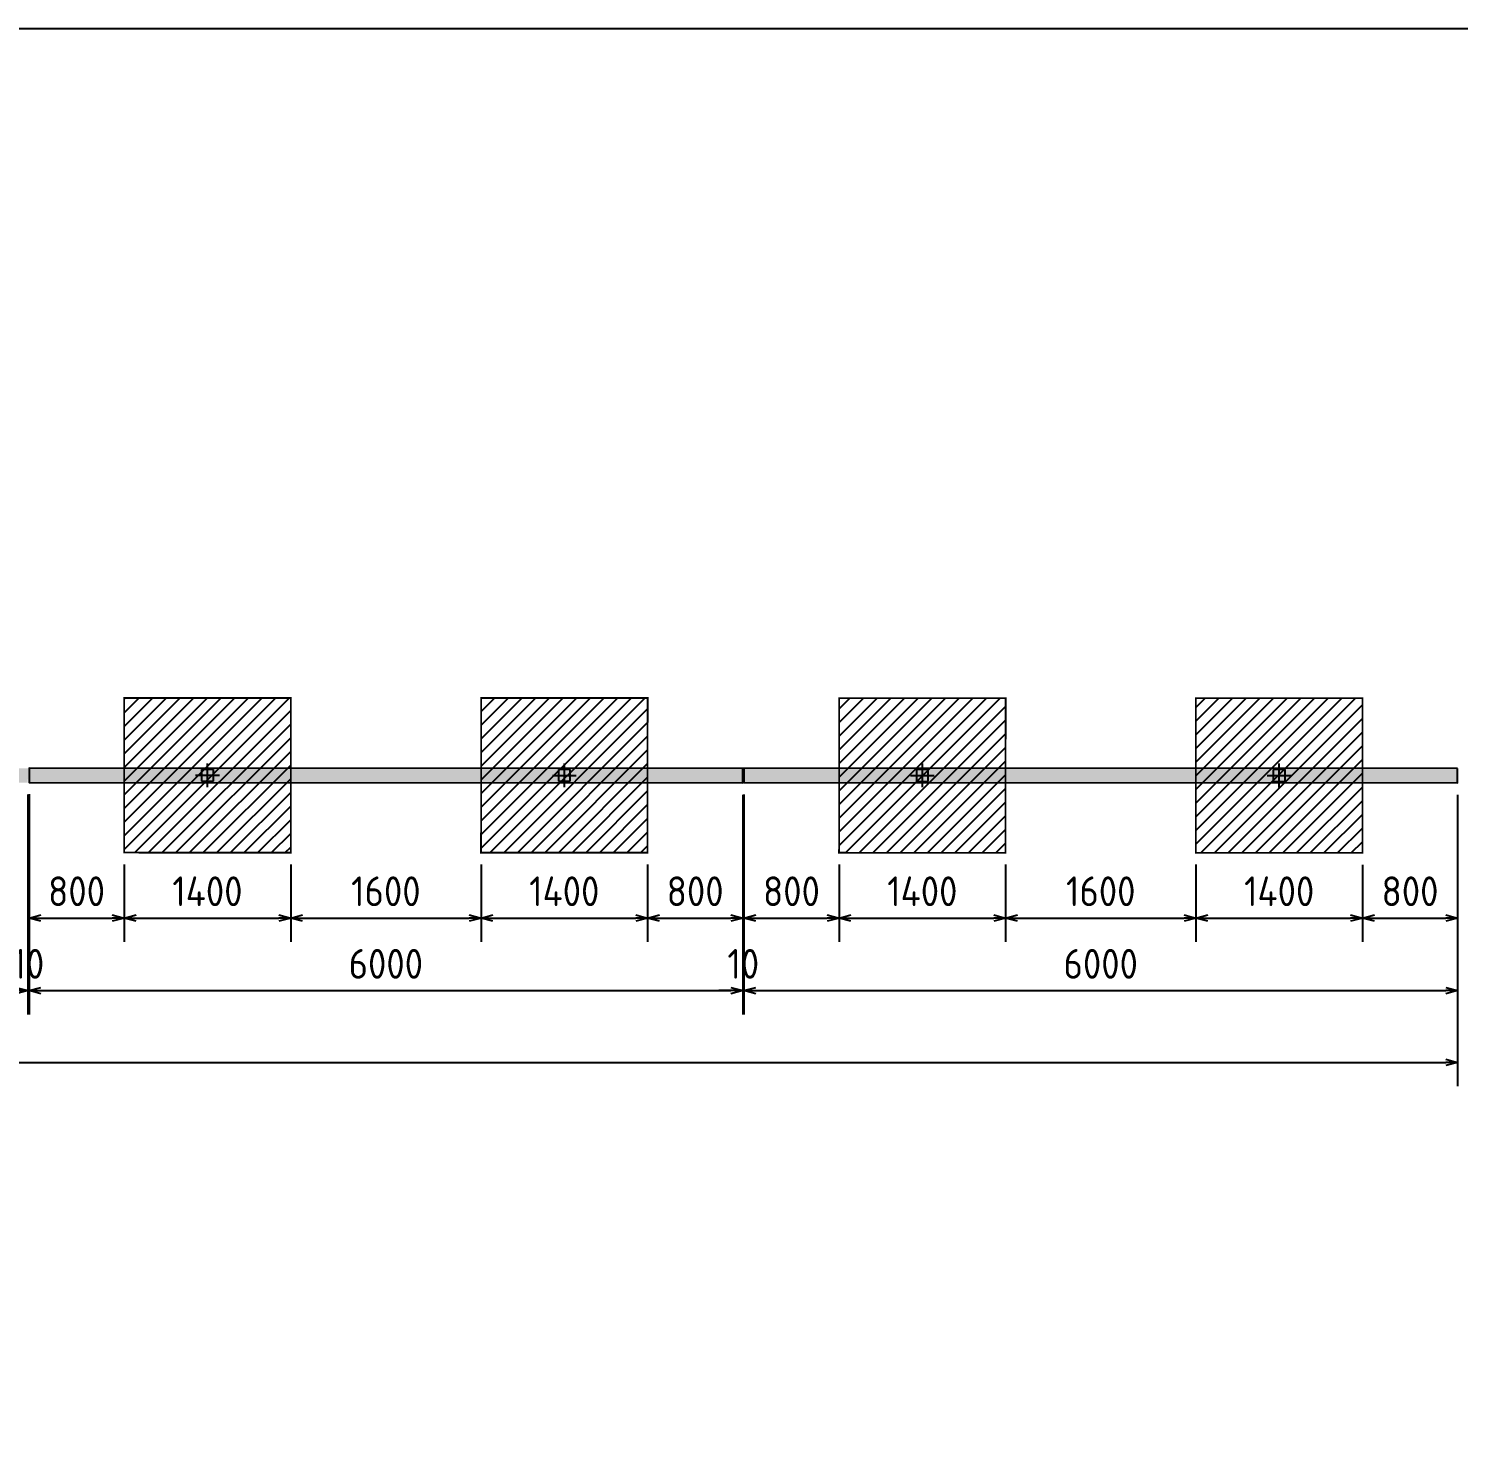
# Model space of a CAD drawing. Header units: centimetres. Extents: x -6122352 to 6876996, y -1694241 to 2592194.
# Drawn here: x 3466197 to 3478217, y 790899 to 802757 of the extents above; entities that cross this region are included whole.
import ezdxf

# ---------------------------------------------------------------- set-up
doc = ezdxf.new("R2010")
doc.units = ezdxf.units.CM
doc.header["$MEASUREMENT"] = 0
doc.header["$PDMODE"] = 66
doc.header["$PDSIZE"] = 100
doc.linetypes.add('CENTER', pattern=[2, 1.25, -0.25, 0.25, -0.25])
doc.layers.get('Defpoints').update_dxf_attribs({"color": 255, "linetype": 'CENTER'})
doc.layers.add('@MI-FOOTINGS', color=7, linetype='Continuous')
doc.layers.add('@MI-TYPE-02', color=6, linetype='Continuous')
doc.styles.add('Schueco-BEMSTIL', font='isocpeur.ttf', dxfattribs={"width": 0.9})
doc.dimstyles.new('MI- JWC-TXT-2.5 MM', dxfattribs={"dimscale": 1.5, "dimtxt": 2.5, "dimasz": 1, "dimexe": 2, "dimexo": 1, "dimgap": 1, "dimtad": 1, "dimdec": 0, "dimdsep": 46, "dimtxsty": 'Schueco-BEMSTIL', "dimblk": 'OPEN30', "dimcen": 0, "dimdle": 2, "dimclrd": 140, "dimclre": 8, "dimclrt": 40, "dimadec": 0, "dimazin": 2, "dimtfac": 1, "dimtdec": 0, "dimtix": 1, "dimtmove": 2, "dimatfit": 3, "dimldrblk": 'OPEN', "dimfxl": 2, "dimlwd": -1, "dimlwe": -1, "dimarcsym": 0})

# ---------------------------------------------------------------- blocks, each defined once
blk = doc.blocks.new('T2-FOOTING PLAN')
at = {"layer": '@MI-FOOTINGS', "transparency": 33554679}
h = blk.add_hatch(dxfattribs=at)
h.set_pattern_fill('ANSI31', color=8, scale=650)
h.paths.add_polyline_path([(-700, 650), (700, 650), (700, -650), (-700, -650)])
at = {"layer": '@MI-FOOTINGS', "color": 160, "true_color": 0x3340f0, "const_width": 15}
blk.add_lwpolyline([(-700, 650), (700, 650), (700, -650), (-700, -650)], close=True, dxfattribs=at)
at = {"layer": '@MI-FOOTINGS', "color": 30}
blk.add_point((0, 0), dxfattribs=at)
blk = doc.blocks.new('_Open30')
at = {"color": 0, "linetype": 'ByBlock', "lineweight": -2}
for p, q in [((-1, 0.27), (0, 0)), ((0, 0), (-1, -0.27)), ((0, 0), (-1, 0))]:
    blk.add_line(p, q, dxfattribs=at)
blk = doc.blocks.new('*D1111')
at = {"layer": '@MI-TYPE-02', "color": 8, "transparency": 16777216}
for p, q in [((119310, -77599), (119310, -79448)), ((119320, -77598), (119320, -79448))]:
    blk.add_line(p, q, dxfattribs=at)
at = {"layer": '@MI-TYPE-02', "color": 140, "transparency": 16777216}
for p, q in [((119210, -79248), (119110, -79248)), ((119310, -79248), (119320, -79248)), ((119420, -79248), (119520, -79248))]:
    blk.add_line(p, q, dxfattribs=at)
at = {"layer": 'Defpoints', "color": 0, "transparency": 16777216}
for p in [(119310, -77499), (119320, -77498), (119320, -79248)]:
    blk.add_point(p, dxfattribs=at)
at = {"layer": '@MI-TYPE-02', "color": 140, "transparency": 16777216, "xscale": 100, "yscale": 100, "zscale": 100}
blk.add_blockref('_Open30', (119310, -79248), dxfattribs=at)
at = {"layer": '@MI-TYPE-02', "color": 140, "transparency": 16777216, "xscale": 100, "yscale": 100, "zscale": 100, "rotation": 180}
blk.add_blockref('_Open30', (119320, -79248), dxfattribs=at)
at = {"layer": '@MI-TYPE-02', "color": 40, "transparency": 16777216, "insert": (119315, -79023), "char_height": 250, "attachment_point": 5, "style": 'Schueco-BEMSTIL'}
blk.add_mtext('10', dxfattribs=at)
blk = doc.blocks.new('_Open')
at = {"color": 0, "linetype": 'ByBlock', "lineweight": -2}
for p, q in [((-1, 0.2), (0, 0)), ((-1, -0.2), (0, 0)), ((0, 0), (-1, 0))]:
    blk.add_line(p, q, dxfattribs=at)
blk = doc.blocks.new('*D1112')
at = {"layer": '@MI-TYPE-02', "color": 8, "transparency": 16777216}
for p, q in [((119320, -77598), (119320, -79448)), ((125320, -77601), (125320, -79448))]:
    blk.add_line(p, q, dxfattribs=at)
at = {"layer": '@MI-TYPE-02', "color": 140, "transparency": 16777216}
blk.add_line((119420, -79248), (125220, -79248), dxfattribs=at)
at = {"layer": 'Defpoints', "color": 0, "transparency": 16777216}
for p in [(119320, -77498), (125320, -77501), (125320, -79248)]:
    blk.add_point(p, dxfattribs=at)
at = {"layer": '@MI-TYPE-02', "color": 140, "transparency": 16777216, "xscale": 100, "yscale": 100, "zscale": 100, "rotation": 180}
blk.add_blockref('_Open30', (119320, -79248), dxfattribs=at)
at = {"layer": '@MI-TYPE-02', "color": 140, "transparency": 16777216, "xscale": 100, "yscale": 100, "zscale": 100}
blk.add_blockref('_Open30', (125320, -79248), dxfattribs=at)
at = {"layer": '@MI-TYPE-02', "color": 40, "transparency": 16777216, "insert": (122320, -79023), "char_height": 250, "attachment_point": 5, "style": 'Schueco-BEMSTIL'}
blk.add_mtext('6000', dxfattribs=at)
blk = doc.blocks.new('*D1113')
at = {"layer": '@MI-TYPE-02', "color": 8, "transparency": 16777216}
for p, q in [((125320, -77601), (125320, -79448)), ((125330, -77599), (125330, -79448))]:
    blk.add_line(p, q, dxfattribs=at)
at = {"layer": '@MI-TYPE-02', "color": 140, "transparency": 16777216}
for p, q in [((125220, -79248), (125120, -79248)), ((125320, -79248), (125330, -79248)), ((125430, -79248), (125530, -79248))]:
    blk.add_line(p, q, dxfattribs=at)
at = {"layer": 'Defpoints', "color": 0, "transparency": 16777216}
for p in [(125320, -77501), (125330, -77499), (125330, -79248)]:
    blk.add_point(p, dxfattribs=at)
at = {"layer": '@MI-TYPE-02', "color": 140, "transparency": 16777216, "xscale": 100, "yscale": 100, "zscale": 100}
blk.add_blockref('_Open30', (125320, -79248), dxfattribs=at)
at = {"layer": '@MI-TYPE-02', "color": 140, "transparency": 16777216, "xscale": 100, "yscale": 100, "zscale": 100, "rotation": 180}
blk.add_blockref('_Open30', (125330, -79248), dxfattribs=at)
at = {"layer": '@MI-TYPE-02', "color": 40, "transparency": 16777216, "insert": (125325, -79023), "char_height": 250, "attachment_point": 5, "style": 'Schueco-BEMSTIL'}
blk.add_mtext('10', dxfattribs=at)
blk = doc.blocks.new('*D1114')
at = {"layer": '@MI-TYPE-02', "color": 8, "transparency": 16777216}
for p, q in [((125330, -77599), (125330, -79448)), ((131330, -77602), (131330, -79448))]:
    blk.add_line(p, q, dxfattribs=at)
at = {"layer": '@MI-TYPE-02', "color": 140, "transparency": 16777216}
blk.add_line((125430, -79248), (131230, -79248), dxfattribs=at)
at = {"layer": 'Defpoints', "color": 0, "transparency": 16777216}
for p in [(125330, -77499), (131330, -77502), (131330, -79248)]:
    blk.add_point(p, dxfattribs=at)
at = {"layer": '@MI-TYPE-02', "color": 140, "transparency": 16777216, "xscale": 100, "yscale": 100, "zscale": 100, "rotation": 180}
blk.add_blockref('_Open30', (125330, -79248), dxfattribs=at)
at = {"layer": '@MI-TYPE-02', "color": 140, "transparency": 16777216, "xscale": 100, "yscale": 100, "zscale": 100}
blk.add_blockref('_Open30', (131330, -79248), dxfattribs=at)
at = {"layer": '@MI-TYPE-02', "color": 40, "transparency": 16777216, "insert": (128330, -79023), "char_height": 250, "attachment_point": 5, "style": 'Schueco-BEMSTIL'}
blk.add_mtext('6000', dxfattribs=at)
blk = doc.blocks.new('*D1099')
at = {"layer": '@MI-TYPE-02', "color": 8, "transparency": 16777216}
for p, q in [((119320, -77598), (119320, -78838)), ((120120, -78188), (120120, -78838))]:
    blk.add_line(p, q, dxfattribs=at)
at = {"layer": '@MI-TYPE-02', "color": 140, "transparency": 16777216}
blk.add_line((119420, -78638), (120020, -78638), dxfattribs=at)
at = {"layer": 'Defpoints', "color": 0, "transparency": 16777216}
for p in [(119320, -77498), (120120, -78088), (120120, -78638)]:
    blk.add_point(p, dxfattribs=at)
at = {"layer": '@MI-TYPE-02', "color": 140, "transparency": 16777216, "xscale": 100, "yscale": 100, "zscale": 100, "rotation": 180}
blk.add_blockref('_Open30', (119320, -78638), dxfattribs=at)
at = {"layer": '@MI-TYPE-02', "color": 140, "transparency": 16777216, "xscale": 100, "yscale": 100, "zscale": 100}
blk.add_blockref('_Open30', (120120, -78638), dxfattribs=at)
at = {"layer": '@MI-TYPE-02', "color": 40, "transparency": 16777216, "insert": (119720, -78413), "char_height": 250, "attachment_point": 5, "style": 'Schueco-BEMSTIL'}
blk.add_mtext('800', dxfattribs=at)
blk = doc.blocks.new('*D1128')
at = {"layer": '@MI-TYPE-02', "color": 8, "transparency": 16777216}
for p, q in [((30955, -755), (30955, -1405)), ((32355, -755), (32355, -1405))]:
    blk.add_line(p, q, dxfattribs=at)
at = {"layer": '@MI-TYPE-02', "color": 140, "transparency": 16777216}
blk.add_line((31055, -1205), (32255, -1205), dxfattribs=at)
at = {"layer": 'Defpoints', "color": 0, "transparency": 16777216}
for p in [(30955, -655), (32355, -655), (32355, -1205)]:
    blk.add_point(p, dxfattribs=at)
at = {"layer": '@MI-TYPE-02', "color": 140, "transparency": 16777216, "xscale": 100, "yscale": 100, "zscale": 100, "rotation": 180}
blk.add_blockref('_Open30', (30955, -1205), dxfattribs=at)
at = {"layer": '@MI-TYPE-02', "color": 140, "transparency": 16777216, "xscale": 100, "yscale": 100, "zscale": 100}
blk.add_blockref('_Open30', (32355, -1205), dxfattribs=at)
at = {"layer": '@MI-TYPE-02', "color": 40, "transparency": 16777216, "insert": (31655, -980), "char_height": 250, "attachment_point": 5, "style": 'Schueco-BEMSTIL'}
blk.add_mtext('1400', dxfattribs=at)
blk = doc.blocks.new('*D1129')
at = {"layer": '@MI-TYPE-02', "color": 8, "transparency": 16777216}
for p, q in [((32355, -755), (32355, -1405)), ((33955, -755), (33955, -1405))]:
    blk.add_line(p, q, dxfattribs=at)
at = {"layer": '@MI-TYPE-02', "color": 140, "transparency": 16777216}
blk.add_line((32455, -1205), (33855, -1205), dxfattribs=at)
at = {"layer": 'Defpoints', "color": 0, "transparency": 16777216}
for p in [(32355, -655), (33955, -655), (33955, -1205)]:
    blk.add_point(p, dxfattribs=at)
at = {"layer": '@MI-TYPE-02', "color": 140, "transparency": 16777216, "xscale": 100, "yscale": 100, "zscale": 100, "rotation": 180}
blk.add_blockref('_Open30', (32355, -1205), dxfattribs=at)
at = {"layer": '@MI-TYPE-02', "color": 140, "transparency": 16777216, "xscale": 100, "yscale": 100, "zscale": 100}
blk.add_blockref('_Open30', (33955, -1205), dxfattribs=at)
at = {"layer": '@MI-TYPE-02', "color": 40, "transparency": 16777216, "insert": (33155, -980), "char_height": 250, "attachment_point": 5, "style": 'Schueco-BEMSTIL'}
blk.add_mtext('1600', dxfattribs=at)
blk = doc.blocks.new('*D1130')
at = {"layer": '@MI-TYPE-02', "color": 8, "transparency": 16777216}
for p, q in [((33955, -755), (33955, -1405)), ((35355, -756), (35355, -1405))]:
    blk.add_line(p, q, dxfattribs=at)
at = {"layer": '@MI-TYPE-02', "color": 140, "transparency": 16777216}
blk.add_line((34055, -1205), (35255, -1205), dxfattribs=at)
at = {"layer": 'Defpoints', "color": 0, "transparency": 16777216}
for p in [(33955, -655), (35355, -656), (35355, -1205)]:
    blk.add_point(p, dxfattribs=at)
at = {"layer": '@MI-TYPE-02', "color": 140, "transparency": 16777216, "xscale": 100, "yscale": 100, "zscale": 100, "rotation": 180}
blk.add_blockref('_Open30', (33955, -1205), dxfattribs=at)
at = {"layer": '@MI-TYPE-02', "color": 140, "transparency": 16777216, "xscale": 100, "yscale": 100, "zscale": 100}
blk.add_blockref('_Open30', (35355, -1205), dxfattribs=at)
at = {"layer": '@MI-TYPE-02', "color": 40, "transparency": 16777216, "insert": (34655, -980), "char_height": 250, "attachment_point": 5, "style": 'Schueco-BEMSTIL'}
blk.add_mtext('1400', dxfattribs=at)
blk = doc.blocks.new('*D1100')
at = {"layer": '@MI-TYPE-02', "color": 8, "transparency": 16777216}
for p, q in [((125330, -77599), (125330, -78838)), ((126130, -78189), (126130, -78838))]:
    blk.add_line(p, q, dxfattribs=at)
at = {"layer": '@MI-TYPE-02', "color": 140, "transparency": 16777216}
blk.add_line((125430, -78638), (126030, -78638), dxfattribs=at)
at = {"layer": 'Defpoints', "color": 0, "transparency": 16777216}
for p in [(125330, -77499), (126130, -78089), (126130, -78638)]:
    blk.add_point(p, dxfattribs=at)
at = {"layer": '@MI-TYPE-02', "color": 140, "transparency": 16777216, "xscale": 100, "yscale": 100, "zscale": 100, "rotation": 180}
blk.add_blockref('_Open30', (125330, -78638), dxfattribs=at)
at = {"layer": '@MI-TYPE-02', "color": 140, "transparency": 16777216, "xscale": 100, "yscale": 100, "zscale": 100}
blk.add_blockref('_Open30', (126130, -78638), dxfattribs=at)
at = {"layer": '@MI-TYPE-02', "color": 40, "transparency": 16777216, "insert": (125730, -78413), "char_height": 250, "attachment_point": 5, "style": 'Schueco-BEMSTIL'}
blk.add_mtext('800', dxfattribs=at)
blk = doc.blocks.new('*D1131')
at = {"layer": '@MI-TYPE-02', "color": 8, "transparency": 16777216}
for p, q in [((36965, -756), (36965, -1405)), ((38365, -756), (38365, -1405))]:
    blk.add_line(p, q, dxfattribs=at)
at = {"layer": '@MI-TYPE-02', "color": 140, "transparency": 16777216}
blk.add_line((37065, -1205), (38265, -1205), dxfattribs=at)
at = {"layer": 'Defpoints', "color": 0, "transparency": 16777216}
for p in [(36965, -656), (38365, -656), (38365, -1205)]:
    blk.add_point(p, dxfattribs=at)
at = {"layer": '@MI-TYPE-02', "color": 140, "transparency": 16777216, "xscale": 100, "yscale": 100, "zscale": 100, "rotation": 180}
blk.add_blockref('_Open30', (36965, -1205), dxfattribs=at)
at = {"layer": '@MI-TYPE-02', "color": 140, "transparency": 16777216, "xscale": 100, "yscale": 100, "zscale": 100}
blk.add_blockref('_Open30', (38365, -1205), dxfattribs=at)
at = {"layer": '@MI-TYPE-02', "color": 40, "transparency": 16777216, "insert": (37665, -980), "char_height": 250, "attachment_point": 5, "style": 'Schueco-BEMSTIL'}
blk.add_mtext('1400', dxfattribs=at)
blk = doc.blocks.new('*D1132')
at = {"layer": '@MI-TYPE-02', "color": 8, "transparency": 16777216}
for p, q in [((38365, -756), (38365, -1405)), ((39965, -756), (39965, -1405))]:
    blk.add_line(p, q, dxfattribs=at)
at = {"layer": '@MI-TYPE-02', "color": 140, "transparency": 16777216}
blk.add_line((38465, -1205), (39865, -1205), dxfattribs=at)
at = {"layer": 'Defpoints', "color": 0, "transparency": 16777216}
for p in [(38365, -656), (39965, -656), (39965, -1205)]:
    blk.add_point(p, dxfattribs=at)
at = {"layer": '@MI-TYPE-02', "color": 140, "transparency": 16777216, "xscale": 100, "yscale": 100, "zscale": 100, "rotation": 180}
blk.add_blockref('_Open30', (38365, -1205), dxfattribs=at)
at = {"layer": '@MI-TYPE-02', "color": 140, "transparency": 16777216, "xscale": 100, "yscale": 100, "zscale": 100}
blk.add_blockref('_Open30', (39965, -1205), dxfattribs=at)
at = {"layer": '@MI-TYPE-02', "color": 40, "transparency": 16777216, "insert": (39165, -980), "char_height": 250, "attachment_point": 5, "style": 'Schueco-BEMSTIL'}
blk.add_mtext('1600', dxfattribs=at)
blk = doc.blocks.new('*D1133')
at = {"layer": '@MI-TYPE-02', "color": 8, "transparency": 16777216}
for p, q in [((39965, -756), (39965, -1405)), ((41365, -757), (41365, -1405))]:
    blk.add_line(p, q, dxfattribs=at)
at = {"layer": '@MI-TYPE-02', "color": 140, "transparency": 16777216}
blk.add_line((40065, -1205), (41265, -1205), dxfattribs=at)
at = {"layer": 'Defpoints', "color": 0, "transparency": 16777216}
for p in [(39965, -656), (41365, -657), (41365, -1205)]:
    blk.add_point(p, dxfattribs=at)
at = {"layer": '@MI-TYPE-02', "color": 140, "transparency": 16777216, "xscale": 100, "yscale": 100, "zscale": 100, "rotation": 180}
blk.add_blockref('_Open30', (39965, -1205), dxfattribs=at)
at = {"layer": '@MI-TYPE-02', "color": 140, "transparency": 16777216, "xscale": 100, "yscale": 100, "zscale": 100}
blk.add_blockref('_Open30', (41365, -1205), dxfattribs=at)
at = {"layer": '@MI-TYPE-02', "color": 40, "transparency": 16777216, "insert": (40665, -980), "char_height": 250, "attachment_point": 5, "style": 'Schueco-BEMSTIL'}
blk.add_mtext('1400', dxfattribs=at)
blk = doc.blocks.new('*D1134')
at = {"layer": '@MI-TYPE-02', "color": 8, "transparency": 16777216}
for p, q in [((42165, -169), (42165, -1405)), ((41365, -757), (41365, -1405))]:
    blk.add_line(p, q, dxfattribs=at)
at = {"layer": '@MI-TYPE-02', "color": 140, "transparency": 16777216}
blk.add_line((41465, -1205), (42065, -1205), dxfattribs=at)
at = {"layer": 'Defpoints', "color": 0, "transparency": 16777216}
for p in [(42165, -69), (41365, -657), (42165, -1205)]:
    blk.add_point(p, dxfattribs=at)
at = {"layer": '@MI-TYPE-02', "color": 140, "transparency": 16777216, "xscale": 100, "yscale": 100, "zscale": 100, "rotation": 180}
blk.add_blockref('_Open30', (41365, -1205), dxfattribs=at)
at = {"layer": '@MI-TYPE-02', "color": 140, "transparency": 16777216, "xscale": 100, "yscale": 100, "zscale": 100}
blk.add_blockref('_Open30', (42165, -1205), dxfattribs=at)
at = {"layer": '@MI-TYPE-02', "color": 40, "transparency": 16777216, "insert": (41765, -980), "char_height": 250, "attachment_point": 5, "style": 'Schueco-BEMSTIL'}
blk.add_mtext('800', dxfattribs=at)
blk = doc.blocks.new('*D1101')
at = {"layer": '@MI-TYPE-02', "color": 8, "transparency": 16777216}
for p, q in [((89165, -77593), (89165, -80051)), ((131330, -77602), (131330, -80051))]:
    blk.add_line(p, q, dxfattribs=at)
at = {"layer": '@MI-TYPE-02', "color": 140, "transparency": 16777216}
blk.add_line((89265, -79851), (131230, -79851), dxfattribs=at)
at = {"layer": 'Defpoints', "color": 0, "transparency": 16777216}
for p in [(89165, -77493), (131330, -77502), (131330, -79851)]:
    blk.add_point(p, dxfattribs=at)
at = {"layer": '@MI-TYPE-02', "color": 140, "transparency": 16777216, "xscale": 100, "yscale": 100, "zscale": 100, "rotation": 180}
blk.add_blockref('_Open30', (89165, -79851), dxfattribs=at)
at = {"layer": '@MI-TYPE-02', "color": 140, "transparency": 16777216, "xscale": 100, "yscale": 100, "zscale": 100}
blk.add_blockref('_Open30', (131330, -79851), dxfattribs=at)
at = {"layer": '@MI-TYPE-02', "color": 40, "transparency": 16777216, "insert": (110248, -79626), "char_height": 250, "attachment_point": 5, "style": 'Schueco-BEMSTIL'}
blk.add_mtext('42165', dxfattribs=at)
blk = doc.blocks.new('*D1435')
at = {"layer": '@MI-TYPE-02', "color": 8, "transparency": 16777216}
for p, q in [((36155, -168), (36155, -1405)), ((35355, -756), (35355, -1405))]:
    blk.add_line(p, q, dxfattribs=at)
at = {"layer": '@MI-TYPE-02', "color": 140, "transparency": 16777216}
blk.add_line((35455, -1205), (36055, -1205), dxfattribs=at)
at = {"layer": 'Defpoints', "color": 0, "transparency": 16777216}
for p in [(36155, -68), (35355, -656), (36155, -1205)]:
    blk.add_point(p, dxfattribs=at)
at = {"layer": '@MI-TYPE-02', "color": 140, "transparency": 16777216, "xscale": 100, "yscale": 100, "zscale": 100, "rotation": 180}
blk.add_blockref('_Open30', (35355, -1205), dxfattribs=at)
at = {"layer": '@MI-TYPE-02', "color": 140, "transparency": 16777216, "xscale": 100, "yscale": 100, "zscale": 100}
blk.add_blockref('_Open30', (36155, -1205), dxfattribs=at)
at = {"layer": '@MI-TYPE-02', "color": 40, "transparency": 16777216, "insert": (35755, -980), "char_height": 250, "attachment_point": 5, "style": 'Schueco-BEMSTIL'}
blk.add_mtext('800', dxfattribs=at)
blk = doc.blocks.new('G6-REAR PARTITON LEFT END')
at = {"layer": '@MI-TYPE-02'}
h = blk.add_hatch(color=256, dxfattribs=at)
h.dxf.hatch_style = 1
h.paths.add_polyline_path([(42165.2, 51.3), (36165.3, 53.5), (36164.8, -66.5), (42164.7, -68.7)])
h.paths.add_polyline_path([(36155.3, 52.4), (30155.3, 54.6), (30154.9, -65.4), (36154.8, -67.6)])
h.paths.add_polyline_path([(30145.3, 53.6), (24145.4, 55.8), (24144.9, -64.2), (30144.9, -66.4)])
h.paths.add_polyline_path([(24135.4, 54.6), (18135.5, 56.8), (18135, -63.2), (24134.9, -65.4)])
h.paths.add_polyline_path([(18125.5, 55.9), (12125.5, 58.1), (12125.1, -61.9), (18125, -64.1)])
h.paths.add_polyline_path([(12115.6, 57.3), (6115.6, 59.5), (6115.2, -60.5), (12115.1, -62.7)])
h.paths.add_polyline_path([(6105.6, 58.4), (0.2, 60), (-0.2, -60), (6105.2, -61.6)])
for points in [[(36155.3, 52.4), (30155.3, 54.6), (30154.9, -65.4), (36154.8, -67.6)], [(42165.2, 51.3), (36165.3, 53.5), (36164.8, -66.5), (42164.7, -68.7)]]:
    blk.add_lwpolyline(points, close=True, dxfattribs=at)
at = {"layer": '@MI-FOOTINGS', "rotation": 359.9898439714545}
for p in [(31655.3, -5.1), (34655.3, -5.6), (37665, -6.1), (40665, -6.6)]:
    blk.add_blockref('T2-FOOTING PLAN', p, dxfattribs=at)
at = {"layer": '@MI-TYPE-02'}
for base, p1, p2, picture, middle in [((42164.9, -2418.4), (0, -60), (42164.9, -68.7), '*D1101', (21082.5, -2193.4)), ((30154.9, -1814.9), (30144.9, -66.4), (30154.9, -65.4), '*D1111', (30149.9, -1589.9)), ((36154.8, -1814.9), (30154.9, -65.4), (36154.8, -67.6), '*D1112', (33154.8, -1589.9)), ((30955.2, -1204.9), (30154.9, -65.4), (30955.2, -654.9), '*D1099', (30555, -979.9)), ((36164.8, -1814.9), (36154.8, -67.6), (36164.8, -66.5), '*D1113', (36159.8, -1589.9)), ((42164.7, -1814.9), (36164.8, -66.5), (42164.7, -68.7), '*D1114', (39164.8, -1589.9)), ((36964.9, -1204.9), (36164.8, -66.5), (36964.9, -655.9), '*D1100', (36564.8, -979.9))]:
    dim = blk.add_linear_dim(base=base, p1=p1, p2=p2, dimstyle='MI- JWC-TXT-2.5 MM', dxfattribs=at)
    dim.commit()
    dim.dimension.update_dxf_attribs({"geometry": picture, "text_midpoint": middle, "insert": (-89165.2, 77433)})
for base, p1, p2, picture, middle in [((36154.8, -1204.9), (35355.2, -655.7), (36154.8, -67.6), '*D1435', (35755, -979.9)), ((42164.7, -1204.9), (41364.9, -656.7), (42164.7, -68.7), '*D1134', (41764.8, -979.9)), ((32355.2, -1204.9), (30955.2, -654.9), (32355.2, -655.2), '*D1128', (31655.2, -979.9)), ((33955.2, -1204.9), (32355.2, -655.2), (33955.2, -655.5), '*D1129', (33155.2, -979.9)), ((35355.2, -1204.9), (33955.2, -655.5), (35355.2, -655.7), '*D1130', (34655.2, -979.9)), ((38364.9, -1204.9), (36964.9, -655.9), (38364.9, -656.2), '*D1131', (37664.9, -979.9)), ((39964.9, -1204.9), (38364.9, -656.2), (39964.9, -656.5), '*D1132', (39164.9, -979.9)), ((41364.9, -1204.9), (39964.9, -656.5), (41364.9, -656.7), '*D1133', (40664.9, -979.9))]:
    dim = blk.add_linear_dim(base=base, p1=p1, p2=p2, dimstyle='MI- JWC-TXT-2.5 MM', dxfattribs=at)
    dim.commit()
    dim.dimension.update_dxf_attribs({"geometry": picture, "text_midpoint": middle})
blk = doc.blocks.new('A$C05054760')
at = {"layer": '@MI-TYPE-02'}
blk.add_blockref('G6-REAR PARTITON LEFT END', (0, 0), dxfattribs=at)

msp = doc.modelspace()

# ---------------------------------------------------------------- linework, layer by layer
msp.add_lwpolyline([(3278170.28592, 802757.28808), (3588252.33865, 802757.28808), (3588252.33865, 779039.77254), (3278170.28592, 779039.77254)], close=True)

# ---------------------------------------------------------------- block references
at = {"layer": '@MI-TYPE-02'}
msp.add_blockref('A$C05054760', (3436045.59095, 796485.92559), dxfattribs=at)

doc.saveas('drawing.dxf')
